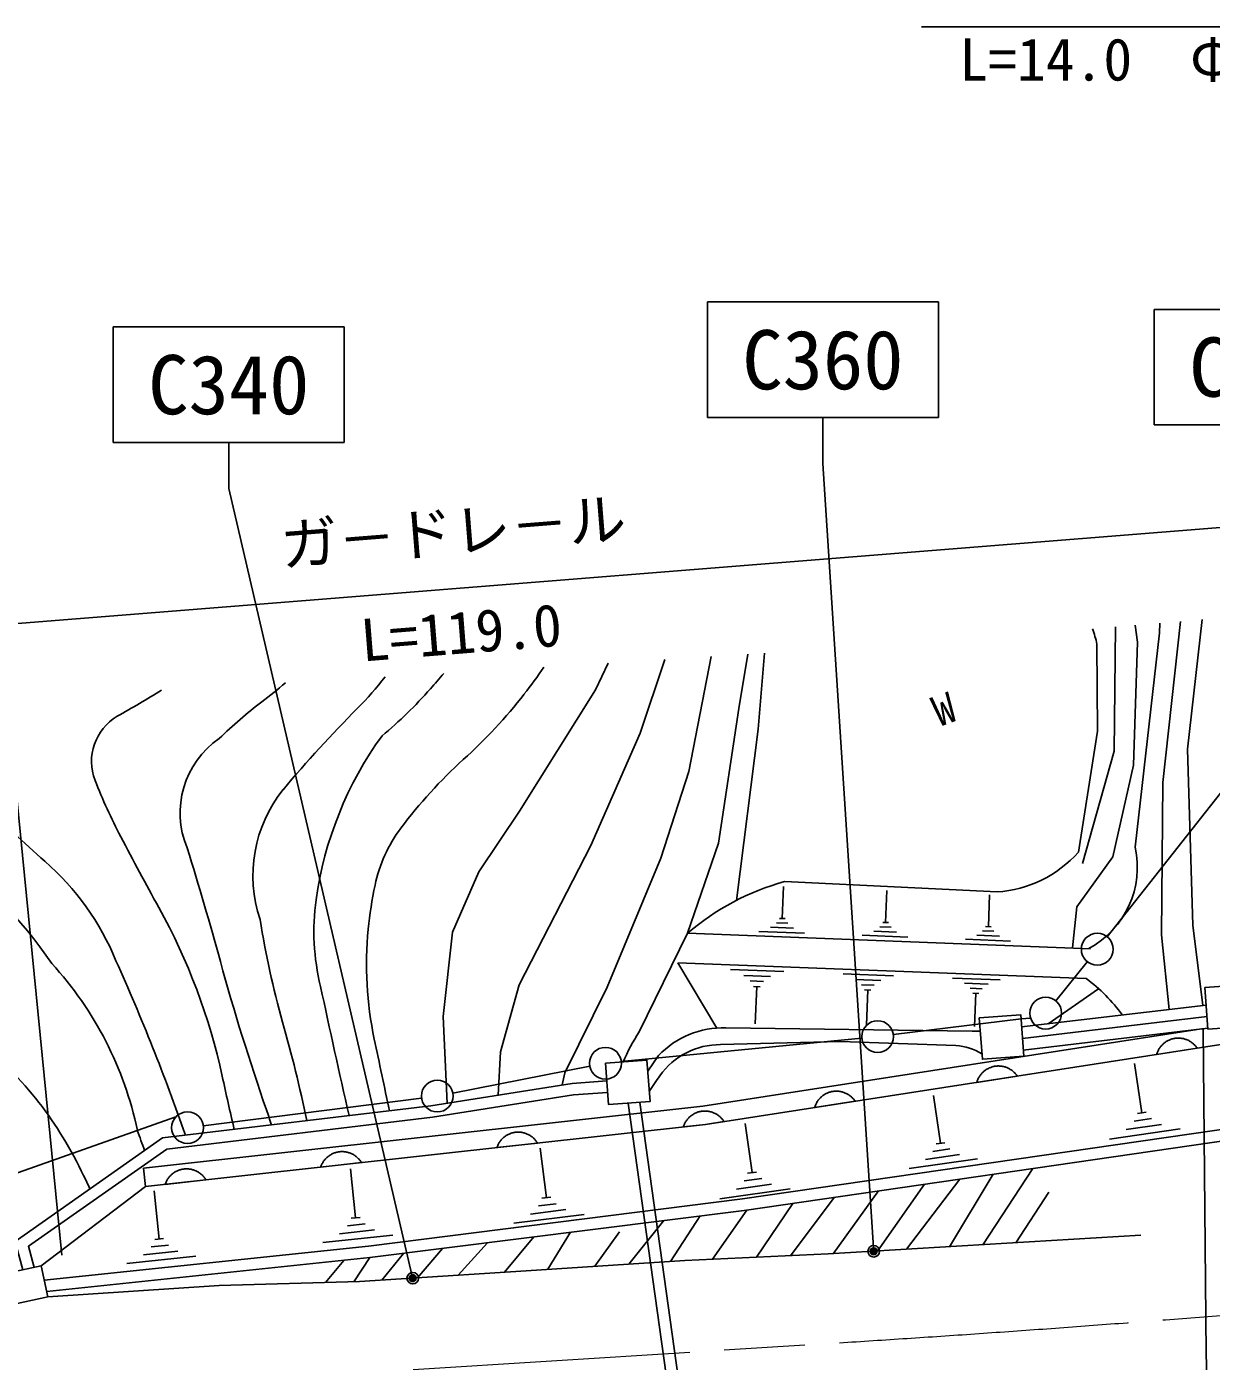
# Model space of a CAD drawing. Units: millimetres, scale not verified. Extents: x 40000 to 680000, y 20000 to 380000.
# Drawn here: x 411248 to 462546, y 292209 to 350000 of the extents above; entities that cross this region are included whole.
import ezdxf
from ezdxf.enums import TextEntityAlignment as Align

# ---------------------------------------------------------------- set-up
doc = ezdxf.new("R2010")
doc.units = ezdxf.units.MM
doc.header["$LTSCALE"] = 1000
doc.header["$PDMODE"] = 32
doc.header["$PDSIZE"] = 500
doc.linetypes.add('CHAIN', pattern=[18.5, 12, -1.5, 3.5, -1.5])
for name, color, linetype, lineweight in [('M-BGD', 7, 'Continuous', 25), ('M-BMK', 2, 'CHAIN', 13), ('M-STR-STRC', 7, 'Continuous', 25)]:
    doc.layers.add(name, color=color, linetype=linetype, lineweight=lineweight)
doc.styles.add('@ＭＳ ゴシック', font='')
doc.styles.add('ＭＳ ゴシック', font='')
doc.styles.get('@ＭＳ ゴシック').set_extended_font_data('@MS Gothic')
doc.styles.get('ＭＳ ゴシック').set_extended_font_data('MS Gothic')

msp = doc.modelspace()

# ---------------------------------------------------------------- linework, layer by layer
at = {"layer": 'M-BGD'}
for p, q in [((450000, 350000), (469000, 350000)), ((412775, 296806), (407963, 345516)), ((370597, 320952), (489222, 330412)), ((463317, 317282), (458031, 310593)), ((443968, 311381), (444021, 312764)), ((444063, 312981), (453269, 312533)), ((448441, 311210), (448494, 312592)), ((452895, 311033), (452947, 312402)), ((456532, 310106), (456722, 311894)), ((444447, 310967), (443459, 311005)), ((444208, 311174), (443714, 311193)), ((444092, 311377), (443845, 311386)), ((448681, 311003), (448187, 311021)), ((448565, 311205), (448318, 311214)), ((453017, 311028), (452773, 311038)), ((457321, 310076), (439867, 310745)), ((444933, 310751), (442958, 310826)), ((449406, 310579), (447431, 310655)), ((448920, 310796), (447932, 310833)), ((453850, 310409), (451895, 310484)), ((453369, 310623), (452391, 310661)), ((453132, 310828), (452643, 310847)), ((457128, 308783), (439449, 309460)), ((439449, 309460), (441137, 306640)), ((457179, 309515), (455808, 307819)), ((441732, 309172), (444041, 309084)), ((442301, 308919), (443455, 308875)), ((442580, 308677), (443157, 308655)), ((446601, 308986), (448785, 308902)), ((447139, 308746), (448231, 308705)), ((451344, 308804), (453408, 308725)), ((442716, 308441), (443004, 308430)), ((442860, 308435), (442798, 306819)), ((447403, 308517), (447949, 308497)), ((447532, 308294), (447805, 308283)), ((447668, 308289), (447610, 306759)), ((451852, 308578), (452884, 308539)), ((452102, 308362), (452618, 308342)), ((452223, 308151), (452481, 308141)), ((452352, 308146), (452297, 306701)), ((455478, 306823), (457668, 308343)), ((454332, 306687), (462325, 307635)), ((448777, 306354), (454306, 307043)), ((454722, 307074), (454306, 307043)), ((454369, 306188), (462362, 307136)), ((441526, 306646), (452192, 306503)), ((454406, 305688), (462399, 306637)), ((436995, 305184), (447411, 306202)), ((438142, 304776), (438609, 305447)), ((429700, 303825), (435637, 304985)), ((459536, 302968), (459226, 305104)), ((418895, 302412), (428344, 303607)), ((437800, 303423), (446143, 243519)), ((450817, 301649), (450522, 303713)), ((437300, 303385), (445652, 243421)), ((459727, 302996), (459345, 302941)), ((409383, 299854), (417710, 302794)), ((442659, 300378), (442354, 302513)), ((461194, 302274), (458143, 301832)), ((460387, 302469), (458862, 302248)), ((459962, 302719), (459199, 302608)), ((451001, 301675), (450633, 301623)), ((433751, 299293), (433483, 301432)), ((451638, 301164), (450164, 300954)), ((451228, 301407), (450490, 301301)), ((416397, 299778), (416309, 300573)), ((425492, 298423), (425268, 300550)), ((452418, 300975), (449469, 300554)), ((452649, 297256), (454822, 300557)), ((443083, 300128), (442321, 300019)), ((442849, 300406), (442468, 300351)), ((449346, 297059), (451656, 300098)), ((451213, 297170), (453098, 300307)), ((416986, 297502), (416766, 299593)), ((444314, 299681), (441265, 299246)), ((443508, 299878), (441984, 299660)), ((448137, 299588), (446171, 296869)), ((450122, 299876), (448098, 296984)), ((454081, 297342), (455515, 299533)), ((434171, 299035), (433408, 298940)), ((433942, 299317), (433560, 299269)), ((444425, 299049), (442849, 296716)), ((446208, 299308), (444321, 296783)), ((425682, 298443), (425302, 298403)), ((435394, 298568), (432339, 298185)), ((434592, 298778), (433064, 298586)), ((438835, 298305), (437324, 296419)), ((440416, 298504), (439129, 296536)), ((442429, 298760), (440951, 296630)), ((427107, 297671), (424068, 297352)), ((426315, 297895), (424796, 297735)), ((425903, 298159), (425144, 298079)), ((434795, 297795), (433816, 296193)), ((436923, 297812), (435850, 296324)), ((417391, 297242), (416644, 297164)), ((417173, 297522), (416799, 297482)), ((429247, 297096), (428170, 295824)), ((431206, 297343), (429935, 295939)), ((433207, 297595), (431934, 296071)), ((418574, 296763), (415587, 296449)), ((417796, 296983), (416302, 296826)), ((424184, 295618), (424976, 296581)), ((426106, 296699), (425413, 295652)), ((427565, 296883), (426634, 295723))]:
    msp.add_line(p, q, dxfattribs=at)
for points in [[(460716, 307444), (460391, 310679), (460453, 317279), (461211, 324251)], [(462177, 307618), (461744, 311101), (461520, 318711), (462149, 324329)], [(456722, 311894), (458281, 314048), (459183, 318026), (459354, 323351), (459250, 324086)], [(456965, 313760), (458346, 318622), (458395, 324014)], [(459244, 314474), (460308, 323748), (460317, 324176)], [(456788, 314259), (457621, 319499), (457595, 323263)], [(438888, 322602), (437820, 319415), (435674, 314547), (432572, 308512), (431766, 305608), (431659, 303734)], [(440889, 322730), (439914, 317752), (438702, 313996), (436391, 308403), (434551, 304706), (434440, 304174)], [(442474, 322832), (442087, 320475), (441203, 314650), (439867, 310745), (437774, 306476)], [(443194, 322878), (442917, 319578), (441984, 312168)], [(436423, 322445), (435882, 321281), (432585, 316026), (430821, 313399), (429683, 310797), (429279, 307138), (429452, 303386)], [(467793, 306675), (440638, 302461), (416397, 299778), (411874, 296345)], [(462116, 306603), (440533, 303254), (416309, 300573)], [(462193, 306611), (462329, 292536), (463004, 270250), (463331, 264170)], [(451487, 305878), (446484, 306061), (441299, 305924)], [(412012, 295720), (426048, 297196), (442249, 299239), (484322, 305341)], [(412121, 295229), (426106, 296699), (442317, 298744), (484430, 304852)], [(411081, 296169), (410750, 297401), (417135, 301879), (428751, 303275), (434863, 304241), (436368, 304353)], [(411570, 296277), (411324, 297192), (417320, 301398), (428820, 302780), (434921, 303744), (436406, 303854)], [(459492, 297665), (445948, 296856), (439749, 296576), (432871, 296132), (425657, 295659), (419577, 295490), (412170, 295006)]]:
    msp.add_lwpolyline(points, dxfattribs=at)
for points in [[(462269, 308390), (462402, 306594), (464198, 306728), (464064, 308523)], [(452498, 307080), (452631, 305285), (454426, 305418), (454293, 307213)], [(461934, 305765), (461914, 305795), (461893, 305823), (461871, 305851), (461848, 305878), (461824, 305904), (461799, 305929), (461773, 305953), (461746, 305977), (461719, 305999), (461690, 306020), (461661, 306040), (461632, 306059), (461601, 306078), (461570, 306095), (461538, 306110), (461506, 306125), (461473, 306138), (461440, 306151), (461406, 306162), (461372, 306172), (461338, 306180), (461303, 306188), (461269, 306194), (461233, 306199), (461198, 306202), (461163, 306204), (461127, 306205), (461092, 306205), (461057, 306203), (461021, 306200), (460986, 306196), (460951, 306191), (460916, 306184), (460882, 306176), (460848, 306167), (460814, 306157), (460780, 306145), (460747, 306132), (460715, 306118), (460683, 306103), (460652, 306086), (460621, 306069), (460591, 306050), (460561, 306031), (460532, 306010), (460505, 305988), (460477, 305965), (460451, 305942), (460426, 305917), (460401, 305891), (460378, 305865), (460355, 305838), (460334, 305810), (460313, 305781), (460294, 305751), (460275, 305721), (460258, 305690), (460242, 305658), (460227, 305626), (460213, 305594), (460200, 305561), (460189, 305527), (460179, 305493)], [(436312, 305117), (436445, 303322), (438240, 303455), (438107, 305251)], [(454145, 304557), (454125, 304586), (454104, 304615), (454082, 304642), (454059, 304669), (454035, 304695), (454010, 304721), (453985, 304745), (453958, 304768), (453930, 304790), (453902, 304812), (453873, 304832), (453843, 304851), (453813, 304869), (453782, 304886), (453750, 304902), (453718, 304917), (453685, 304930), (453652, 304942), (453618, 304953), (453584, 304963), (453550, 304972), (453515, 304979), (453480, 304985), (453445, 304990), (453410, 304994), (453375, 304996), (453339, 304997), (453304, 304997), (453268, 304995), (453233, 304992), (453198, 304988), (453163, 304982), (453128, 304976), (453094, 304968), (453059, 304959), (453026, 304948), (452992, 304937), (452959, 304924), (452927, 304910), (452895, 304894), (452863, 304878), (452832, 304861), (452802, 304842), (452773, 304822), (452744, 304801), (452716, 304780), (452689, 304757), (452663, 304733), (452637, 304709), (452613, 304683), (452589, 304656), (452567, 304629), (452545, 304601), (452525, 304572), (452505, 304543), (452487, 304512), (452470, 304481), (452453, 304450), (452438, 304418), (452425, 304385), (452412, 304352), (452401, 304319), (452390, 304285)], [(447124, 303468), (447104, 303497), (447083, 303525), (447061, 303553), (447038, 303580), (447014, 303606), (446989, 303631), (446963, 303655), (446936, 303679), (446909, 303701), (446880, 303722), (446851, 303742), (446821, 303762), (446791, 303780), (446760, 303797), (446728, 303812), (446696, 303827), (446663, 303841), (446630, 303853), (446596, 303864), (446562, 303874), (446528, 303882), (446493, 303890), (446458, 303896), (446423, 303901), (446388, 303904), (446353, 303906), (446317, 303907), (446282, 303907), (446247, 303905), (446211, 303903), (446176, 303898), (446141, 303893), (446106, 303886), (446072, 303878), (446038, 303869), (446004, 303859), (445970, 303847), (445937, 303834), (445905, 303820), (445873, 303805), (445841, 303789), (445811, 303771), (445780, 303752), (445751, 303733), (445722, 303712), (445694, 303690), (445667, 303667), (445641, 303644), (445616, 303619), (445591, 303593), (445568, 303567), (445545, 303540), (445523, 303512), (445503, 303483), (445483, 303453), (445465, 303423), (445448, 303392), (445432, 303360), (445417, 303328), (445403, 303296), (445390, 303263), (445379, 303229), (445369, 303195)], [(441443, 302588), (441424, 302618), (441404, 302647), (441382, 302675), (441360, 302703), (441336, 302729), (441312, 302755), (441287, 302780), (441261, 302803), (441234, 302826), (441206, 302848), (441177, 302869), (441148, 302889), (441118, 302908), (441087, 302925), (441056, 302942), (441024, 302957), (440991, 302972), (440958, 302985), (440925, 302996), (440891, 303007), (440857, 303016), (440823, 303024), (440788, 303031), (440753, 303037), (440718, 303041), (440682, 303044), (440647, 303046), (440612, 303047), (440576, 303046), (440541, 303044), (440506, 303040), (440471, 303036), (440436, 303030), (440401, 303023), (440367, 303014), (440332, 303005), (440299, 302994), (440265, 302981), (440233, 302968), (440200, 302954), (440169, 302938), (440137, 302921), (440107, 302903), (440077, 302884), (440048, 302864), (440019, 302843), (439992, 302821), (439965, 302798), (439939, 302774), (439914, 302749), (439890, 302723), (439867, 302696), (439844, 302668), (439823, 302640), (439803, 302611), (439784, 302581), (439766, 302550), (439749, 302519), (439734, 302488), (439719, 302455), (439706, 302422), (439693, 302389), (439683, 302355), (440638, 302461)], [(433369, 301657), (433351, 301687), (433331, 301716), (433310, 301745), (433288, 301773), (433265, 301800), (433242, 301826), (433217, 301851), (433191, 301876), (433165, 301899), (433137, 301922), (433109, 301943), (433080, 301964), (433051, 301983), (433020, 302001), (432989, 302018), (432958, 302034), (432926, 302049), (432893, 302063), (432860, 302076), (432826, 302087), (432792, 302097), (432758, 302106), (432723, 302113), (432689, 302120), (432654, 302125), (432618, 302129), (432583, 302131), (432548, 302132), (432512, 302132), (432477, 302131), (432442, 302128), (432406, 302125), (432371, 302119), (432336, 302113), (432302, 302105), (432268, 302096), (432234, 302086), (432200, 302075), (432167, 302062), (432134, 302048), (432102, 302033), (432071, 302017), (432040, 302000), (432010, 301982), (431980, 301962), (431951, 301942), (431923, 301920), (431896, 301897), (431869, 301874), (431844, 301849), (431819, 301824), (431795, 301798), (431773, 301771), (431751, 301743), (431730, 301714), (431710, 301684), (431692, 301654), (431674, 301624), (431658, 301592), (431643, 301560), (431629, 301528), (431616, 301495), (431604, 301461)], [(425743, 300812), (425725, 300843), (425705, 300872), (425684, 300901), (425662, 300928), (425639, 300955), (425615, 300982), (425591, 301007), (425565, 301031), (425538, 301055), (425511, 301077), (425483, 301099), (425454, 301119), (425424, 301139), (425394, 301157), (425363, 301174), (425332, 301190), (425299, 301205), (425267, 301219), (425234, 301231), (425200, 301243), (425166, 301253), (425132, 301262), (425097, 301269), (425062, 301276), (425027, 301281), (424992, 301285), (424957, 301287), (424921, 301288), (424886, 301288), (424851, 301287), (424815, 301284), (424780, 301280), (424745, 301275), (424710, 301269), (424676, 301261), (424641, 301252), (424607, 301242), (424574, 301231), (424541, 301218), (424508, 301204), (424476, 301189), (424445, 301173), (424414, 301156), (424383, 301137), (424354, 301118), (424325, 301097), (424297, 301076), (424270, 301053), (424243, 301030), (424218, 301005), (424193, 300980), (424169, 300953), (424146, 300926), (424125, 300898), (424104, 300870), (424084, 300840), (424066, 300810), (424048, 300779), (424032, 300748), (424016, 300716), (424002, 300683), (423990, 300650), (423978, 300617)], [(419010, 300067), (418991, 300097), (418971, 300127), (418950, 300155), (418928, 300183), (418906, 300210), (418882, 300236), (418857, 300262), (418831, 300286), (418805, 300310), (418778, 300332), (418749, 300354), (418720, 300374), (418691, 300393), (418661, 300412), (418630, 300429), (418598, 300445), (418566, 300460), (418533, 300474), (418500, 300486), (418467, 300497), (418433, 300507), (418398, 300516), (418364, 300524), (418329, 300530), (418294, 300535), (418259, 300539), (418223, 300542), (418188, 300543), (418152, 300543), (418117, 300542), (418082, 300539), (418047, 300535), (418011, 300530), (417977, 300523), (417942, 300516), (417908, 300507), (417874, 300497), (417840, 300485), (417807, 300473), (417775, 300459), (417743, 300444), (417711, 300428), (417680, 300410), (417650, 300392), (417620, 300372), (417591, 300352), (417563, 300330), (417536, 300308), (417510, 300284), (417484, 300260), (417459, 300234), (417436, 300208), (417413, 300181), (417391, 300153), (417370, 300124), (417351, 300095), (417332, 300065), (417314, 300034), (417298, 300003), (417283, 299971), (417269, 299938), (417256, 299905), (417244, 299872)], [(410536, 296049), (410831, 294711), (412170, 295006), (411874, 296345)]]:
    msp.add_lwpolyline(points, close=True, dxfattribs=at)
for centre in [(457605, 310054), (455376, 307285), (448095, 306269), (436312, 305117), (429026, 303693), (418213, 302326)]:
    msp.add_circle(centre, 687, dxfattribs=at)
for centre, radius, start, end in [((450343, 321566), 7448, 13.16786, 18.51436), ((181701, 537694), 328384, 318.78552, 318.94025), ((413258, 336319), 24760, 322.08729, 325.42353), ((404486, 342960), 27921, 307.37541, 310.04931), ((414480, 331512), 15640, 315.17842, 321.82699), ((415029, 333327), 18211, 309.59886, 318.78552), ((390880, 363891), 50037, 299.03271, 301.58798), ((433848, 304522), 20449, 127.37541, 134.21708), ((415088, 334893), 22441, 312.17237, 322.08729), ((466598, 279717), 57837, 135.17842, 139.91193), ((416331, 318189), 2275, 120.88238, 201.27964), ((421799, 315956), 3908, 124.46288, 202.85993), ((439457, 310014), 15828, 144.09692, 172.07675), ((450943, 358174), 58966, 221.63727, 228.71264), ((444219, 302735), 20951, 132.17237, 143.16587), ((436725, 326132), 24161, 201.27964, 207.6369), ((426986, 313249), 5941, 141.31157, 198.6985), ((432463, 311540), 6263, 143.16587, 168.13979), ((397248, 299306), 18172, 33.88829, 56.07521), ((550364, 385634), 152435, 207.6369, 208.94545), ((273697, 269486), 151331, 15.34231, 17.27985), ((455348, 313598), 3994, 298.21374, 12.66581), ((404368, 305136), 11619, 22.34789, 48.71264), ((452935, 317666), 5144, 273.72512, 318.52164), ((443760, 309168), 17806, 168.13979, 174.34279), ((446995, 302426), 10955, 105.52442, 130.59176), ((433639, 310823), 9954, 172.07675, 193.82692), ((393459, 298855), 26869, 12.23705, 28.94545), ((458257, 317071), 37340, 188.82209, 195.80851), ((441598, 309382), 15634, 174.34279, 191.89793), ((400966, 299047), 15402, 11.8443, 42.43257), ((326698, 269913), 96896, 19.33777, 24.14867), ((516939, 336223), 100900, 195.34231, 199.16759), ((452747, 302863), 7364, 36.11921, 53.49702), ((743416, 376161), 326541, 191.96863, 192.97408), ((362474, 289952), 62208, 11.7588, 15.80851), ((445383, 301565), 9056, 147.15975, 156.51507), ((441390, 302832), 3817, 87.96171, 136.75831), ((452336, 304468), 2041, 84.24165, 94.04337), ((398345, 293001), 16994, 25.25652, 50.37411), ((1854580, 607091), 1459638, 191.89793, 192.0223), ((441268, 302750), 3174, 89.43769, 144.93221), ((451283, 303232), 2654, 59.93711, 85.59295), ((464707, 286364), 31773, 145.03181, 146.51282), ((552486, 333346), 135856, 192.23705, 193.23082), ((398142, 294929), 24869, 17.59366, 19.16759), ((-1538539, -404160), 2078300, 19.84375, 19.86941), ((363027, 276339), 56046, 24.60063, 25.25652)]:
    msp.add_arc(centre, radius, start, end, dxfattribs=at)
at = {"layer": 'M-BMK'}
msp.add_line((372594, 288348), (446982, 293048), dxfattribs=at)
msp.add_arc((390240, 1191257), 900000, 273.61476, 275.1142, dxfattribs=at)
at = {"layer": 'M-STR-STRC'}
for p, q in [((440727, 338080), (450727, 338080)), ((440727, 338080), (440727, 333080)), ((450727, 338080), (450727, 333080)), ((460076, 337761), (470076, 337761)), ((460076, 337761), (460076, 332761)), ((415000, 337000), (425000, 337000)), ((415000, 337000), (415000, 332000)), ((425000, 337000), (425000, 332000)), ((440727, 333080), (450727, 333080)), ((445727, 333080), (445727, 331080)), ((460076, 332761), (470076, 332761)), ((415000, 332000), (425000, 332000)), ((420000, 332000), (420000, 330000)), ((447917, 297124), (445727, 331080)), ((427932, 295956), (420000, 330000))]:
    msp.add_line(p, q, dxfattribs=at)
for centre, radius in [((447927, 296974), 150), ((447927, 296974), 120), ((447927, 296974), 90), ((447927, 296974), 60), ((447927, 296974), 30), ((427966, 295810), 150), ((427966, 295810), 120), ((427966, 295810), 90), ((427966, 295810), 60), ((427966, 295810), 30)]:
    msp.add_circle(centre, radius, dxfattribs=at)
for p in [(447927, 296974), (427966, 295810)]:
    msp.add_point(p, dxfattribs=at)

# ---------------------------------------------------------------- texts
at = {"layer": 'M-BGD', "style": 'ＭＳ ゴシック'}
msp.add_text('L=14.0\u3000Φ600', height=1833, dxfattribs=at).set_placement((459500, 349500), align=Align.TOP_CENTER)
msp.add_text('ガ－ドレ－ル', height=1833, rotation=4.56, dxfattribs=at).set_placement((429830, 326679), align=Align.BOTTOM_CENTER)
at = {"layer": 'M-BGD', "style": '@ＭＳ ゴシック'}
msp.add_text('L=119.0', height=1833, rotation=4.56, dxfattribs=at).set_placement((429989, 324685), align=Align.TOP_CENTER)
at = {"layer": 'M-BGD', "style": 'ＭＳ ゴシック'}
msp.add_text('W', height=1320, rotation=20.049, dxfattribs=at).set_placement((450317, 320915), align=Align.TOP_LEFT)
at = {"layer": 'M-STR-STRC', "style": 'ＭＳ ゴシック'}
for s, p in [('C360', (445727, 335580)), ('C380', (465076, 335261)), ('C340', (420000, 334500))]:
    msp.add_text(s, height=2566, dxfattribs=at).set_placement(p, align=Align.MIDDLE_CENTER)

doc.saveas('drawing.dxf')
